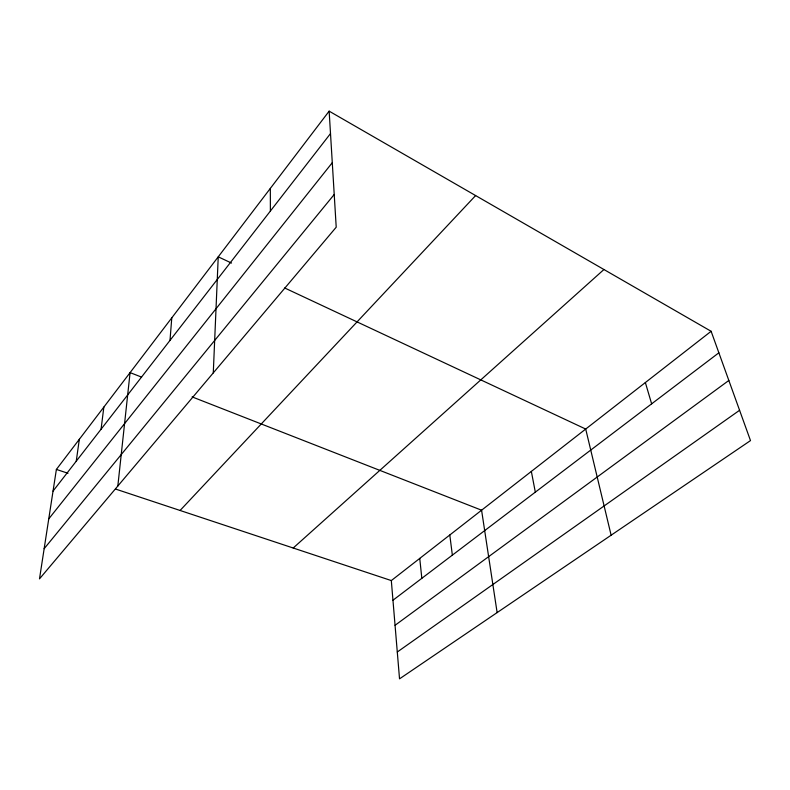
<?xml version="1.0" encoding="UTF-8"?>
<svg xmlns="http://www.w3.org/2000/svg" width="790" height="790" viewBox="0 0 790 790"><rect width="100%" height="100%" fill="white"/><g stroke="black" fill="none" stroke-linecap="round" stroke-linejoin="round"><path stroke-width="1.19" d="M213.28 372.9L218.238 256.839L231.519 263.06M170.008 340.381L171.776 317.856M117.829 486.018L130.083 372.613L141.578 377.107M101.071 429.207L103.846 407.077M76.255 461.182L79.336 439.279M329.144 111.153L56.386 469.428L39.5 578.863L336.214 227.204L329.144 111.153L711.119 331.287L750.5 440.593L399.533 678.847L391.317 580.571L711.119 331.287M53.039 491.103L330.516 133.559M48.753 518.882L332.284 162.691M44.151 548.695L334.219 194.478M180.081 510.468L475.62 195.565M293.199 548.013L603.935 269.518M392.966 600.232L718.87 352.794M395.059 625.295L728.834 380.464M397.291 652.007L739.578 410.287M56.386 469.428L67.97 473.269M115.468 489.03L391.317 580.571M192.118 396.896L481.584 510.202L497.127 612.596M284.676 287.975L585.706 429.049L611.124 535.205M645.361 382.548L651.641 403.838M531.344 471.423L535.324 492.15M449.796 534.988L452.354 555.143M419.747 558.402L421.83 578.32M270.328 188.415L270.387 211.039"/></g></svg>
